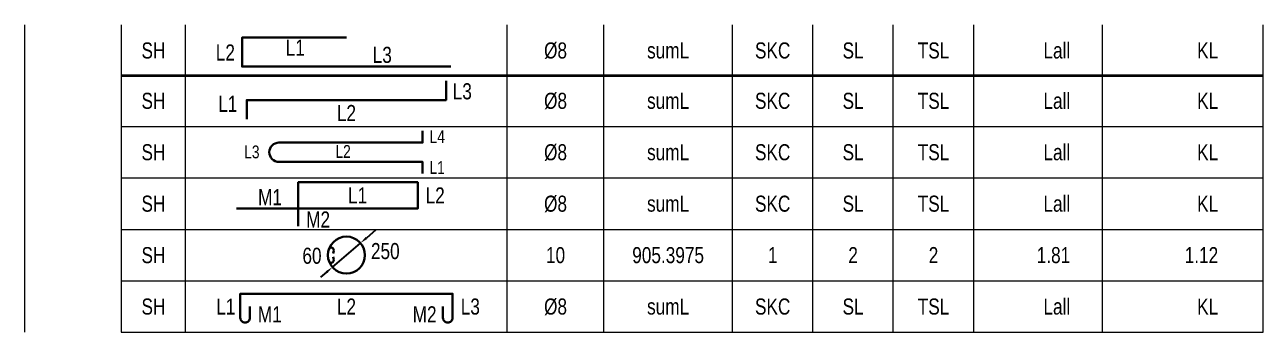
# Model space of a CAD drawing. Header units: millimetres. Extents: x -11352 to 41958, y -3706 to 22926.
# Drawn here: x 19659.5 to 19852, y 5778.3 to 5826.1 of the extents above; entities that cross this region are included whole.
import ezdxf
from ezdxf.enums import TextEntityAlignment as Align

# ---------------------------------------------------------------- set-up
doc = ezdxf.new("R2010")
doc.units = ezdxf.units.MM
for name, color, linetype, lineweight in [('DCE_BaoBeTong', 11, 'Continuous', 20), ('Dce_text', 2, 'Continuous', 30), ('DCE_ThepChu', 1, 'Continuous', 35)]:
    doc.layers.add(name, color=color, linetype=linetype, lineweight=lineweight)
doc.styles.add('Dce_Text', font='roman.shx', dxfattribs={"width": 0.8, "bigfont": 'vnh.shx'})

# ---------------------------------------------------------------- blocks, each defined once
blk = doc.blocks.new('TK4DV')
at = {"layer": 'DCE_BaoBeTong'}
for p, q in [((0, -8), (0, 0)), ((25, -8), (25, 0)), ((75, -8), (75, 0)), ((90, -8), (90, 0)), ((110, -8), (110, 0)), ((122.5, -8), (122.5, 0)), ((135, -8), (135, 0)), ((147.5, -8), (147.5, 0)), ((167.5, -8), (167.5, 0))]:
    blk.add_line(p, q, dxfattribs=at)
for points in [[(15, -8), (25, -8), (75, -8), (90, -8), (122.5, -8), (135, -8), (147.5, -8), (167.5, -8), (192.5, -8), (192.5, 0)], [(15, 0), (15, -8)]]:
    blk.add_lwpolyline(points, dxfattribs=at)
at = {"layer": 'DCE_ThepChu'}
blk.add_lwpolyline([(66.22, -6.5), (33.78, -6.5), (33.78, -2), (50, -2)], dxfattribs=at)
at = {"layer": 'Dce_text', "color": 2, "style": 'Dce_Text', "width": 0.8, "flags": 4}
for tag, p in [('SH', (20, -4)), ('L2', (31.18, -4.32)), ('L1', (43.53, -3.57)), ('L3', (54.08, -4.67)), ('DK', (82.5, -4)), ('sumL', (100, -4)), ('SKC', (116.25, -4)), ('SL', (128.75, -4))]:
    blk.add_attdef(tag, text='', height=2.5, dxfattribs=at).set_placement(p, align=Align.MIDDLE_CENTER)
at = {"layer": 'Dce_text', "color": 2, "style": 'Dce_Text', "width": 0.8}
blk.add_attdef('TSL', text='', height=2.5, dxfattribs=at).set_placement((141.25, -4), align=Align.MIDDLE_CENTER)
at = {"layer": 'Dce_text', "color": 2, "style": 'Dce_Text', "width": 0.8, "flags": 4}
for tag, p in [('Lall', (162.5, -4)), ('KL', (185.5, -4))]:
    blk.add_attdef(tag, text='', height=2.5, dxfattribs=at).set_placement(p, align=Align.MIDDLE_RIGHT)
blk = doc.blocks.new('TK17')
at = {"layer": 'DCE_BaoBeTong'}
for p, q in [((0, -8), (0, 0)), ((25, -8), (25, 0)), ((75, -8), (75, 0)), ((90, -8), (90, 0)), ((110, -8), (110, 0)), ((122.5, -8), (122.5, 0)), ((135, -8), (135, 0)), ((147.5, -8), (147.5, 0)), ((167.5, -8), (167.5, 0))]:
    blk.add_line(p, q, dxfattribs=at)
blk.add_lwpolyline([(15, -8), (25, -8), (75, -8), (90, -8), (122.5, -8), (135, -8), (147.5, -8), (167.5, -8), (192.5, -8), (192.5, 0), (167.5, 0), (147.5, 0), (135, 0), (122.5, 0), (90, 0), (75, 0), (25, 0), (15, 0), (15, -8)], dxfattribs=at)
at = {"layer": 'DCE_ThepChu'}
blk.add_lwpolyline([(65.5, -0.88), (65.5, -3.88), (34.5, -3.88), (34.5, -6.88)], dxfattribs=at)
at = {"layer": 'Dce_text', "color": 2, "style": 'Dce_Text', "width": 0.8}
blk.add_attdef('L3', text='', height=2.5, dxfattribs=at).set_placement((66.52, -2.52), align=Align.MIDDLE_LEFT)
at = {"layer": 'Dce_text', "color": 2, "style": 'Dce_Text', "width": 0.8, "flags": 4}
for tag, p in [('SH', (20, -4)), ('DK', (82.5, -4)), ('sumL', (100, -4)), ('SKC', (116.25, -4)), ('SL', (128.75, -4))]:
    blk.add_attdef(tag, text='', height=2.5, dxfattribs=at).set_placement(p, align=Align.MIDDLE_CENTER)
at = {"layer": 'Dce_text', "color": 2, "style": 'Dce_Text', "width": 0.8}
blk.add_attdef('L1', text='', height=2.5, dxfattribs=at).set_placement((33.04, -4.48), align=Align.MIDDLE_RIGHT)
for tag, p in [('TSL', (141.25, -4)), ('L2', (50, -5.9))]:
    blk.add_attdef(tag, text='', height=2.5, dxfattribs=at).set_placement(p, align=Align.MIDDLE_CENTER)
at = {"layer": 'Dce_text', "color": 2, "style": 'Dce_Text', "width": 0.8, "flags": 4}
for tag, p in [('Lall', (162.5, -4)), ('KL', (185.5, -4))]:
    blk.add_attdef(tag, text='', height=2.5, dxfattribs=at).set_placement(p, align=Align.MIDDLE_RIGHT)
blk = doc.blocks.new('TK21')
at = {"layer": 'DCE_BaoBeTong'}
for p, q in [((0, -8), (0, 0)), ((25, -8), (25, 0)), ((75, -8), (75, 0)), ((90, -8), (90, 0)), ((110, -8), (110, 0)), ((122.5, -8), (122.5, 0)), ((135, -8), (135, 0)), ((147.5, -8), (147.5, 0)), ((167.5, -8), (167.5, 0))]:
    blk.add_line(p, q, dxfattribs=at)
for points in [[(15, -8), (25, -8), (75, -8), (90, -8), (122.5, -8), (135, -8), (147.5, -8), (167.5, -8), (192.5, -8), (192.5, 0)], [(15, 0), (15, -8)]]:
    blk.add_lwpolyline(points, dxfattribs=at)
at = {"layer": 'DCE_ThepChu'}
blk.add_lwpolyline([(61.83, -0.67), (61.83, -2.5), (39.51, -2.5, 1), (39.51, -5.5), (61.83, -5.5), (61.83, -7.33)], format="xyb", dxfattribs=at)
at = {"layer": 'Dce_text', "color": 2, "style": 'Dce_Text', "width": 0.8}
for tag, p in [('L4', (62.93, -1.57)), ('L1', (62.91, -6.37))]:
    blk.add_attdef(tag, text='', height=2, dxfattribs=at).set_placement(p, align=Align.MIDDLE_LEFT)
at = {"layer": 'Dce_text', "color": 2, "style": 'Dce_Text', "width": 0.8, "flags": 4}
for tag, p in [('SH', (20, -4)), ('DK', (82.5, -4)), ('sumL', (100, -4)), ('SKC', (116.25, -4)), ('SL', (128.75, -4))]:
    blk.add_attdef(tag, text='', height=2.5, dxfattribs=at).set_placement(p, align=Align.MIDDLE_CENTER)
at = {"layer": 'Dce_text', "color": 2, "style": 'Dce_Text', "width": 0.8}
blk.add_attdef('L3', text='', height=2, dxfattribs=at).set_placement((36.49, -3.96), align=Align.MIDDLE_RIGHT)
for tag, height, p in [('L2', 2, (49.48, -3.88)), ('TSL', 2.5, (141.25, -4))]:
    blk.add_attdef(tag, text='', height=height, dxfattribs=at).set_placement(p, align=Align.MIDDLE_CENTER)
at = {"layer": 'Dce_text', "color": 2, "style": 'Dce_Text', "width": 0.8, "flags": 4}
for tag, p in [('Lall', (162.5, -4)), ('KL', (185.5, -4))]:
    blk.add_attdef(tag, text='', height=2.5, dxfattribs=at).set_placement(p, align=Align.MIDDLE_RIGHT)
blk = doc.blocks.new('TK24')
at = {"layer": 'DCE_BaoBeTong'}
for p, q in [((0, -8), (0, 0)), ((25, -8), (25, 0)), ((75, -8), (75, 0)), ((90, -8), (90, 0)), ((110, -8), (110, 0)), ((122.5, -8), (122.5, 0)), ((135, -8), (135, 0)), ((147.5, -8), (147.5, 0)), ((167.5, -8), (167.5, 0))]:
    blk.add_line(p, q, dxfattribs=at)
for points in [[(15, -8), (25, -8), (75, -8), (90, -8), (122.5, -8), (135, -8), (147.5, -8), (167.5, -8), (192.5, -8), (192.5, 0)], [(15, 0), (15, -8)]]:
    blk.add_lwpolyline(points, dxfattribs=at)
at = {"layer": 'DCE_ThepChu'}
blk.add_lwpolyline([(42.5, -7.51), (42.5, -0.67), (61.09, -0.67), (61.09, -4.77), (32.92, -4.77)], dxfattribs=at)
at = {"layer": 'Dce_text', "color": 2, "style": 'Dce_Text', "width": 0.8}
blk.add_attdef('M1', text='', height=2.5, dxfattribs=at).set_placement((39.98, -2.99), align=Align.MIDDLE_RIGHT)
for tag, p in [('L1', (51.73, -2.72)), ('TSL', (141.25, -4))]:
    blk.add_attdef(tag, text='', height=2.5, dxfattribs=at).set_placement(p, align=Align.MIDDLE_CENTER)
for tag, p in [('L2', (62.3, -2.72)), ('M2', (43.74, -6.46))]:
    blk.add_attdef(tag, text='', height=2.5, dxfattribs=at).set_placement(p, align=Align.MIDDLE_LEFT)
at = {"layer": 'Dce_text', "color": 2, "style": 'Dce_Text', "width": 0.8, "flags": 4}
for tag, p in [('SH', (20, -4)), ('DK', (82.5, -4)), ('sumL', (100, -4)), ('SKC', (116.25, -4)), ('SL', (128.75, -4))]:
    blk.add_attdef(tag, text='', height=2.5, dxfattribs=at).set_placement(p, align=Align.MIDDLE_CENTER)
for tag, p in [('Lall', (162.5, -4)), ('KL', (185.5, -4))]:
    blk.add_attdef(tag, text='', height=2.5, dxfattribs=at).set_placement(p, align=Align.MIDDLE_RIGHT)
blk = doc.blocks.new('TK23')
at = {"layer": 'DCE_BaoBeTong'}
for p, q in [((0, -8), (0, 0)), ((25, -8), (25, 0)), ((75, -8), (75, 0)), ((90, -8), (90, 0)), ((110, -8), (110, 0)), ((122.5, -8), (122.5, 0)), ((135, -8), (135, 0)), ((147.5, -8), (147.5, 0)), ((167.5, -8), (167.5, 0))]:
    blk.add_line(p, q, dxfattribs=at)
for points in [[(15, -8), (25, -8), (75, -8), (90, -8), (122.5, -8), (135, -8), (147.5, -8), (167.5, -8), (192.5, -8), (192.5, 0)], [(15, 0), (15, -8)]]:
    blk.add_lwpolyline(points, dxfattribs=at)
at = {"layer": 'Dce_text', "color": 2}
for p, q in [((54.58, -0.07), (53.1, -1.34)), ((47.82, -5.88), (52.18, -2.12)), ((46.9, -6.66), (45.99, -7.44))]:
    blk.add_line(p, q, dxfattribs=at)
for points in [[(52.97, -1.19), (53.23, -1.49), (52.18, -2.12)], [(46.77, -6.51), (47.03, -6.81), (47.82, -5.88)]]:
    blk.add_solid(points, dxfattribs=at)
at = {"layer": 'DCE_ThepChu'}
for points in [[(47.95, -3.74), (48.02, -3.26, 1), (47.25, -3.15)], [(47.25, -4.85, 1), (48.02, -4.74), (47.95, -4.26)]]:
    blk.add_lwpolyline(points, format="xyb", dxfattribs=at)
blk.add_circle((50, -4), 2.88, dxfattribs=at)
at = {"layer": 'Dce_text', "color": 2, "style": 'Dce_Text', "width": 0.8, "flags": 4}
for tag, p in [('SH', (20, -4)), ('DK', (82.5, -4)), ('sumL', (100, -4)), ('SKC', (116.25, -4)), ('SL', (128.75, -4))]:
    blk.add_attdef(tag, text='', height=2.5, dxfattribs=at).set_placement(p, align=Align.MIDDLE_CENTER)
for tag, p in [('M', (46.13, -4.1)), ('Lall', (162.5, -4)), ('KL', (185.5, -4))]:
    blk.add_attdef(tag, text='', height=2.5, dxfattribs=at).set_placement(p, align=Align.MIDDLE_RIGHT)
blk.add_attdef('D', text='', height=2.5, dxfattribs=at).set_placement((53.8, -3.37), align=Align.MIDDLE_LEFT)
at = {"layer": 'Dce_text', "color": 2, "style": 'Dce_Text', "width": 0.8}
blk.add_attdef('TSL', text='', height=2.5, dxfattribs=at).set_placement((141.25, -4), align=Align.MIDDLE_CENTER)
blk = doc.blocks.new('TK36')
at = {"layer": 'DCE_BaoBeTong'}
for p, q in [((0, -8), (0, 0)), ((25, -8), (25, 0)), ((75, -8), (75, 0)), ((90, -8), (90, 0)), ((110, -8), (110, 0)), ((122.5, -8), (122.5, 0)), ((135, -8), (135, 0)), ((147.5, -8), (147.5, 0)), ((167.5, -8), (167.5, 0))]:
    blk.add_line(p, q, dxfattribs=at)
for points in [[(15, -8), (25, -8), (75, -8), (90, -8), (122.5, -8), (135, -8), (147.5, -8), (167.5, -8), (192.5, -8), (192.5, 0)], [(15, 0), (15, -8)]]:
    blk.add_lwpolyline(points, dxfattribs=at)
at = {"layer": 'DCE_ThepChu'}
blk.add_lwpolyline([(35, -4), (35, -5.75, -0.414214), (34.25, -6.5), (34.25, -6.5, -0.414214), (33.5, -5.75), (33.5, -2), (66.5, -2), (66.5, -5.75, -0.414214), (65.75, -6.5), (65.75, -6.5, -0.414214), (65, -5.75), (65, -4)], format="xyb", dxfattribs=at)
at = {"layer": 'Dce_text', "color": 2, "style": 'Dce_Text', "width": 0.8, "flags": 4}
for tag, p in [('SH', (20, -4)), ('L2', (50, -4)), ('DK', (82.5, -4)), ('sumL', (100, -4)), ('SKC', (116.25, -4)), ('SL', (128.75, -4))]:
    blk.add_attdef(tag, text='', height=2.5, dxfattribs=at).set_placement(p, align=Align.MIDDLE_CENTER)
for tag, p in [('L1', (32.74, -4)), ('Lall', (162.5, -4)), ('KL', (185.5, -4)), ('M2', (64, -5.22))]:
    blk.add_attdef(tag, text='', height=2.5, dxfattribs=at).set_placement(p, align=Align.MIDDLE_RIGHT)
for tag, p in [('L3', (67.77, -4)), ('M1', (36.23, -5.22))]:
    blk.add_attdef(tag, text='', height=2.5, dxfattribs=at).set_placement(p, align=Align.MIDDLE_LEFT)
at = {"layer": 'Dce_text', "color": 2, "style": 'Dce_Text', "width": 0.8}
blk.add_attdef('TSL', text='', height=2.5, dxfattribs=at).set_placement((141.25, -4), align=Align.MIDDLE_CENTER)
blk = doc.blocks.new('Block_ALL')
ref = blk.add_blockref('TK4DV', (19659.47, 5826.12))
ref.add_attrib('SH', 'SH', dxfattribs={"layer": 'Dce_text', "color": 2, "height": 2.5, "style": 'Dce_Text', "width": 0.8}).set_placement((19679.47, 5822.12), align=Align.MIDDLE_CENTER)
ref.add_attrib('L2', 'L2', dxfattribs={"layer": 'Dce_text', "color": 2, "height": 2.5, "style": 'Dce_Text', "width": 0.8}).set_placement((19690.65, 5821.8), align=Align.MIDDLE_CENTER)
ref.add_attrib('L1', 'L1', dxfattribs={"layer": 'Dce_text', "color": 2, "height": 2.5, "style": 'Dce_Text', "width": 0.8}).set_placement((19703, 5822.55), align=Align.MIDDLE_RIGHT)
ref.add_attrib('L3', 'L3', dxfattribs={"layer": 'Dce_text', "color": 2, "height": 2.5, "style": 'Dce_Text', "width": 0.8}).set_placement((19713.55, 5821.44), align=Align.MIDDLE_LEFT)
ref.add_attrib('DK', 'Ø8', dxfattribs={"layer": 'Dce_text', "color": 2, "height": 2.5, "style": 'Dce_Text', "width": 0.8}).set_placement((19741.97, 5822.12), align=Align.MIDDLE_CENTER)
ref.add_attrib('sumL', 'sumL', dxfattribs={"layer": 'Dce_text', "color": 2, "height": 2.5, "style": 'Dce_Text', "width": 0.8}).set_placement((19759.47, 5822.12), align=Align.MIDDLE_CENTER)
ref.add_attrib('SL', 'SL', dxfattribs={"layer": 'Dce_text', "color": 2, "height": 2.5, "style": 'Dce_Text', "width": 0.8}).set_placement((19788.22, 5822.12), align=Align.MIDDLE_CENTER)
ref.add_attrib('SKC', 'SKC', dxfattribs={"layer": 'Dce_text', "color": 2, "height": 2.5, "style": 'Dce_Text', "width": 0.8}).set_placement((19775.72, 5822.12), align=Align.MIDDLE_CENTER)
ref.add_attrib('Lall', 'Lall', dxfattribs={"layer": 'Dce_text', "color": 2, "height": 2.5, "style": 'Dce_Text', "width": 0.8}).set_placement((19821.97, 5822.12), align=Align.MIDDLE_RIGHT)
ref.add_attrib('KL', 'KL', dxfattribs={"layer": 'Dce_text', "color": 2, "height": 2.5, "style": 'Dce_Text', "width": 0.8}).set_placement((19844.97, 5822.12), align=Align.MIDDLE_RIGHT)
ref.add_attrib('TSL', 'TSL', dxfattribs={"layer": 'Dce_text', "color": 2, "height": 2.5, "style": 'Dce_Text', "width": 0.8}).set_placement((19800.72, 5822.12), align=Align.MIDDLE_CENTER)
ref = blk.add_blockref('TK17', (19659.47, 5818.29))
ref.add_attrib('L3', 'L3', dxfattribs={"layer": 'Dce_text', "color": 2, "height": 2.5, "style": 'Dce_Text', "width": 0.8}).set_placement((19725.99, 5815.77), align=Align.MIDDLE_LEFT)
ref.add_attrib('L2', 'L2', dxfattribs={"layer": 'Dce_text', "color": 2, "height": 2.5, "style": 'Dce_Text', "width": 0.8}).set_placement((19709.47, 5812.39), align=Align.MIDDLE_CENTER)
ref.add_attrib('L1', 'L1', dxfattribs={"layer": 'Dce_text', "color": 2, "height": 2.5, "style": 'Dce_Text', "width": 0.8}).set_placement((19692.51, 5813.82), align=Align.MIDDLE_RIGHT)
ref.add_attrib('KL', 'KL', dxfattribs={"layer": 'Dce_text', "color": 2, "height": 2.5, "style": 'Dce_Text', "width": 0.8}).set_placement((19844.97, 5814.29), align=Align.MIDDLE_RIGHT)
ref.add_attrib('Lall', 'Lall', dxfattribs={"layer": 'Dce_text', "color": 2, "height": 2.5, "style": 'Dce_Text', "width": 0.8}).set_placement((19821.97, 5814.29), align=Align.MIDDLE_RIGHT)
ref.add_attrib('SKC', 'SKC', dxfattribs={"layer": 'Dce_text', "color": 2, "height": 2.5, "style": 'Dce_Text', "width": 0.8}).set_placement((19775.72, 5814.29), align=Align.MIDDLE_CENTER)
ref.add_attrib('SL', 'SL', dxfattribs={"layer": 'Dce_text', "color": 2, "height": 2.5, "style": 'Dce_Text', "width": 0.8}).set_placement((19788.22, 5814.29), align=Align.MIDDLE_CENTER)
ref.add_attrib('sumL', 'sumL', dxfattribs={"layer": 'Dce_text', "color": 2, "height": 2.5, "style": 'Dce_Text', "width": 0.8}).set_placement((19759.47, 5814.29), align=Align.MIDDLE_CENTER)
ref.add_attrib('DK', 'Ø8', dxfattribs={"layer": 'Dce_text', "color": 2, "height": 2.5, "style": 'Dce_Text', "width": 0.8}).set_placement((19741.97, 5814.29), align=Align.MIDDLE_CENTER)
ref.add_attrib('SH', 'SH', dxfattribs={"layer": 'Dce_text', "color": 2, "height": 2.5, "style": 'Dce_Text', "width": 0.8}).set_placement((19679.47, 5814.29), align=Align.MIDDLE_CENTER)
ref.add_attrib('TSL', 'TSL', dxfattribs={"layer": 'Dce_text', "color": 2, "height": 2.5, "style": 'Dce_Text', "width": 0.8}).set_placement((19800.72, 5814.29), align=Align.MIDDLE_CENTER)
ref = blk.add_blockref('TK21', (19659.47, 5810.29))
ref.add_attrib('TSL', 'TSL', dxfattribs={"layer": 'Dce_text', "color": 2, "height": 2.5, "style": 'Dce_Text', "width": 0.8}).set_placement((19800.72, 5806.29), align=Align.MIDDLE_CENTER)
ref.add_attrib('SH', 'SH', dxfattribs={"layer": 'Dce_text', "color": 2, "height": 2.5, "style": 'Dce_Text', "width": 0.8}).set_placement((19679.47, 5806.29), align=Align.MIDDLE_CENTER)
ref.add_attrib('DK', 'Ø8', dxfattribs={"layer": 'Dce_text', "color": 2, "height": 2.5, "style": 'Dce_Text', "width": 0.8}).set_placement((19741.97, 5806.29), align=Align.MIDDLE_CENTER)
ref.add_attrib('sumL', 'sumL', dxfattribs={"layer": 'Dce_text', "color": 2, "height": 2.5, "style": 'Dce_Text', "width": 0.8}).set_placement((19759.47, 5806.29), align=Align.MIDDLE_CENTER)
ref.add_attrib('SL', 'SL', dxfattribs={"layer": 'Dce_text', "color": 2, "height": 2.5, "style": 'Dce_Text', "width": 0.8}).set_placement((19788.22, 5806.29), align=Align.MIDDLE_CENTER)
ref.add_attrib('SKC', 'SKC', dxfattribs={"layer": 'Dce_text', "color": 2, "height": 2.5, "style": 'Dce_Text', "width": 0.8}).set_placement((19775.72, 5806.29), align=Align.MIDDLE_CENTER)
ref.add_attrib('Lall', 'Lall', dxfattribs={"layer": 'Dce_text', "color": 2, "height": 2.5, "style": 'Dce_Text', "width": 0.8}).set_placement((19821.97, 5806.29), align=Align.MIDDLE_RIGHT)
ref.add_attrib('KL', 'KL', dxfattribs={"layer": 'Dce_text', "color": 2, "height": 2.5, "style": 'Dce_Text', "width": 0.8}).set_placement((19844.97, 5806.29), align=Align.MIDDLE_RIGHT)
ref.add_attrib('L1', 'L1', dxfattribs={"layer": 'Dce_text', "color": 2, "height": 2, "style": 'Dce_Text', "width": 0.8}).set_placement((19722.38, 5803.92), align=Align.MIDDLE_LEFT)
ref.add_attrib('L2', 'L2', dxfattribs={"layer": 'Dce_text', "color": 2, "height": 2, "style": 'Dce_Text', "width": 0.8}).set_placement((19708.95, 5806.41), align=Align.MIDDLE_CENTER)
ref.add_attrib('L3', 'L3', dxfattribs={"layer": 'Dce_text', "color": 2, "height": 2, "style": 'Dce_Text', "width": 0.8}).set_placement((19695.96, 5806.34), align=Align.MIDDLE_RIGHT)
ref.add_attrib('L4', 'L4', dxfattribs={"layer": 'Dce_text', "color": 2, "height": 2, "style": 'Dce_Text', "width": 0.8}).set_placement((19722.4, 5808.72), align=Align.MIDDLE_LEFT)
ref = blk.add_blockref('TK24', (19659.47, 5802.29))
ref.add_attrib('M2', 'M2', dxfattribs={"layer": 'Dce_text', "color": 2, "height": 2.5, "style": 'Dce_Text', "width": 0.8}).set_placement((19703.21, 5795.83), align=Align.MIDDLE_LEFT)
ref.add_attrib('TSL', 'TSL', dxfattribs={"layer": 'Dce_text', "color": 2, "height": 2.5, "style": 'Dce_Text', "width": 0.8}).set_placement((19800.72, 5798.29), align=Align.MIDDLE_CENTER)
ref.add_attrib('KL', 'KL', dxfattribs={"layer": 'Dce_text', "color": 2, "height": 2.5, "style": 'Dce_Text', "width": 0.8}).set_placement((19844.97, 5798.29), align=Align.MIDDLE_RIGHT)
ref.add_attrib('Lall', 'Lall', dxfattribs={"layer": 'Dce_text', "color": 2, "height": 2.5, "style": 'Dce_Text', "width": 0.8}).set_placement((19821.97, 5798.29), align=Align.MIDDLE_RIGHT)
ref.add_attrib('SKC', 'SKC', dxfattribs={"layer": 'Dce_text', "color": 2, "height": 2.5, "style": 'Dce_Text', "width": 0.8}).set_placement((19775.72, 5798.29), align=Align.MIDDLE_CENTER)
ref.add_attrib('SL', 'SL', dxfattribs={"layer": 'Dce_text', "color": 2, "height": 2.5, "style": 'Dce_Text', "width": 0.8}).set_placement((19788.22, 5798.29), align=Align.MIDDLE_CENTER)
ref.add_attrib('sumL', 'sumL', dxfattribs={"layer": 'Dce_text', "color": 2, "height": 2.5, "style": 'Dce_Text', "width": 0.8}).set_placement((19759.47, 5798.29), align=Align.MIDDLE_CENTER)
ref.add_attrib('DK', 'Ø8', dxfattribs={"layer": 'Dce_text', "color": 2, "height": 2.5, "style": 'Dce_Text', "width": 0.8}).set_placement((19741.97, 5798.29), align=Align.MIDDLE_CENTER)
ref.add_attrib('SH', 'SH', dxfattribs={"layer": 'Dce_text', "color": 2, "height": 2.5, "style": 'Dce_Text', "width": 0.8}).set_placement((19679.47, 5798.29), align=Align.MIDDLE_CENTER)
ref.add_attrib('M1', 'M1', dxfattribs={"layer": 'Dce_text', "color": 2, "height": 2.5, "style": 'Dce_Text', "width": 0.8}).set_placement((19699.45, 5799.3), align=Align.MIDDLE_RIGHT)
ref.add_attrib('L1', 'L1', dxfattribs={"layer": 'Dce_text', "color": 2, "height": 2.5, "style": 'Dce_Text', "width": 0.8}).set_placement((19711.2, 5799.57), align=Align.MIDDLE_CENTER)
ref.add_attrib('L2', 'L2', dxfattribs={"layer": 'Dce_text', "color": 2, "height": 2.5, "style": 'Dce_Text', "width": 0.8}).set_placement((19721.77, 5799.57), align=Align.MIDDLE_LEFT)
ref = blk.add_blockref('TK36', (19659.47, 5786.29))
ref.add_attrib('M2', 'M2', dxfattribs={"layer": 'Dce_text', "color": 2, "height": 2.5, "style": 'Dce_Text', "width": 0.8}).set_placement((19723.48, 5781.08), align=Align.MIDDLE_RIGHT)
ref.add_attrib('M1', 'M1', dxfattribs={"layer": 'Dce_text', "color": 2, "height": 2.5, "style": 'Dce_Text', "width": 0.8}).set_placement((19695.7, 5781.08), align=Align.MIDDLE_LEFT)
ref.add_attrib('TSL', 'TSL', dxfattribs={"layer": 'Dce_text', "color": 2, "height": 2.5, "style": 'Dce_Text', "width": 0.8}).set_placement((19800.72, 5782.29), align=Align.MIDDLE_CENTER)
ref.add_attrib('KL', 'KL', dxfattribs={"layer": 'Dce_text', "color": 2, "height": 2.5, "style": 'Dce_Text', "width": 0.8}).set_placement((19844.97, 5782.29), align=Align.MIDDLE_RIGHT)
ref.add_attrib('Lall', 'Lall', dxfattribs={"layer": 'Dce_text', "color": 2, "height": 2.5, "style": 'Dce_Text', "width": 0.8}).set_placement((19821.97, 5782.29), align=Align.MIDDLE_RIGHT)
ref.add_attrib('SKC', 'SKC', dxfattribs={"layer": 'Dce_text', "color": 2, "height": 2.5, "style": 'Dce_Text', "width": 0.8}).set_placement((19775.72, 5782.29), align=Align.MIDDLE_CENTER)
ref.add_attrib('SL', 'SL', dxfattribs={"layer": 'Dce_text', "color": 2, "height": 2.5, "style": 'Dce_Text', "width": 0.8}).set_placement((19788.22, 5782.29), align=Align.MIDDLE_CENTER)
ref.add_attrib('sumL', 'sumL', dxfattribs={"layer": 'Dce_text', "color": 2, "height": 2.5, "style": 'Dce_Text', "width": 0.8}).set_placement((19759.47, 5782.29), align=Align.MIDDLE_CENTER)
ref.add_attrib('DK', 'Ø8', dxfattribs={"layer": 'Dce_text', "color": 2, "height": 2.5, "style": 'Dce_Text', "width": 0.8}).set_placement((19741.97, 5782.29), align=Align.MIDDLE_CENTER)
ref.add_attrib('L3', 'L3', dxfattribs={"layer": 'Dce_text', "color": 2, "height": 2.5, "style": 'Dce_Text', "width": 0.8}).set_placement((19727.24, 5782.29), align=Align.MIDDLE_LEFT)
ref.add_attrib('L1', 'L1', dxfattribs={"layer": 'Dce_text', "color": 2, "height": 2.5, "style": 'Dce_Text', "width": 0.8}).set_placement((19692.21, 5782.29), align=Align.MIDDLE_RIGHT)
ref.add_attrib('L2', 'L2', dxfattribs={"layer": 'Dce_text', "color": 2, "height": 2.5, "style": 'Dce_Text', "width": 0.8}).set_placement((19709.47, 5782.29), align=Align.MIDDLE_CENTER)
ref.add_attrib('SH', 'SH', dxfattribs={"layer": 'Dce_text', "color": 2, "height": 2.5, "style": 'Dce_Text', "width": 0.8}).set_placement((19679.47, 5782.29), align=Align.MIDDLE_CENTER)
at = {"layer": 'DCE_BaoBeTong'}
ref = blk.add_blockref('TK23', (19659.47, 5794.29), dxfattribs=at)
ref.add_attrib('SH', 'SH', dxfattribs={"layer": 'Dce_text', "color": 2, "height": 2.5, "style": 'Dce_Text', "width": 0.8}).set_placement((19679.47, 5790.29), align=Align.MIDDLE_CENTER)
ref.add_attrib('M', '60', dxfattribs={"layer": 'Dce_text', "color": 2, "height": 2.5, "style": 'Dce_Text', "width": 0.8}).set_placement((19705.6, 5790.19), align=Align.MIDDLE_RIGHT)
ref.add_attrib('D', '250', dxfattribs={"layer": 'Dce_text', "color": 2, "height": 2.5, "style": 'Dce_Text', "width": 0.8}).set_placement((19713.28, 5790.92), align=Align.MIDDLE_LEFT)
ref.add_attrib('DK', '10', dxfattribs={"layer": 'Dce_text', "color": 2, "height": 2.5, "style": 'Dce_Text', "width": 0.8}).set_placement((19741.97, 5790.29), align=Align.MIDDLE_CENTER)
ref.add_attrib('sumL', '905.3975', dxfattribs={"layer": 'Dce_text', "color": 2, "height": 2.5, "style": 'Dce_Text', "width": 0.8}).set_placement((19759.47, 5790.29), align=Align.MIDDLE_CENTER)
ref.add_attrib('SL', '2', dxfattribs={"layer": 'Dce_text', "color": 2, "height": 2.5, "style": 'Dce_Text', "width": 0.8}).set_placement((19788.22, 5790.29), align=Align.MIDDLE_CENTER)
ref.add_attrib('SKC', '1', dxfattribs={"layer": 'Dce_text', "color": 2, "height": 2.5, "style": 'Dce_Text', "width": 0.8}).set_placement((19775.72, 5790.29), align=Align.MIDDLE_CENTER)
ref.add_attrib('Lall', '1.81', dxfattribs={"layer": 'Dce_text', "color": 2, "height": 2.5, "style": 'Dce_Text', "width": 0.8}).set_placement((19821.97, 5790.29), align=Align.MIDDLE_RIGHT)
ref.add_attrib('KL', '1.12', dxfattribs={"layer": 'Dce_text', "color": 2, "height": 2.5, "style": 'Dce_Text', "width": 0.8}).set_placement((19844.97, 5790.29), align=Align.MIDDLE_RIGHT)
ref.add_attrib('TSL', '2', dxfattribs={"layer": 'Dce_text', "color": 2, "height": 2.5, "style": 'Dce_Text', "width": 0.8}).set_placement((19800.72, 5790.29), align=Align.MIDDLE_CENTER)

msp = doc.modelspace()

# ---------------------------------------------------------------- block references
msp.add_blockref('Block_ALL', (0, 0))

doc.saveas('drawing.dxf')
